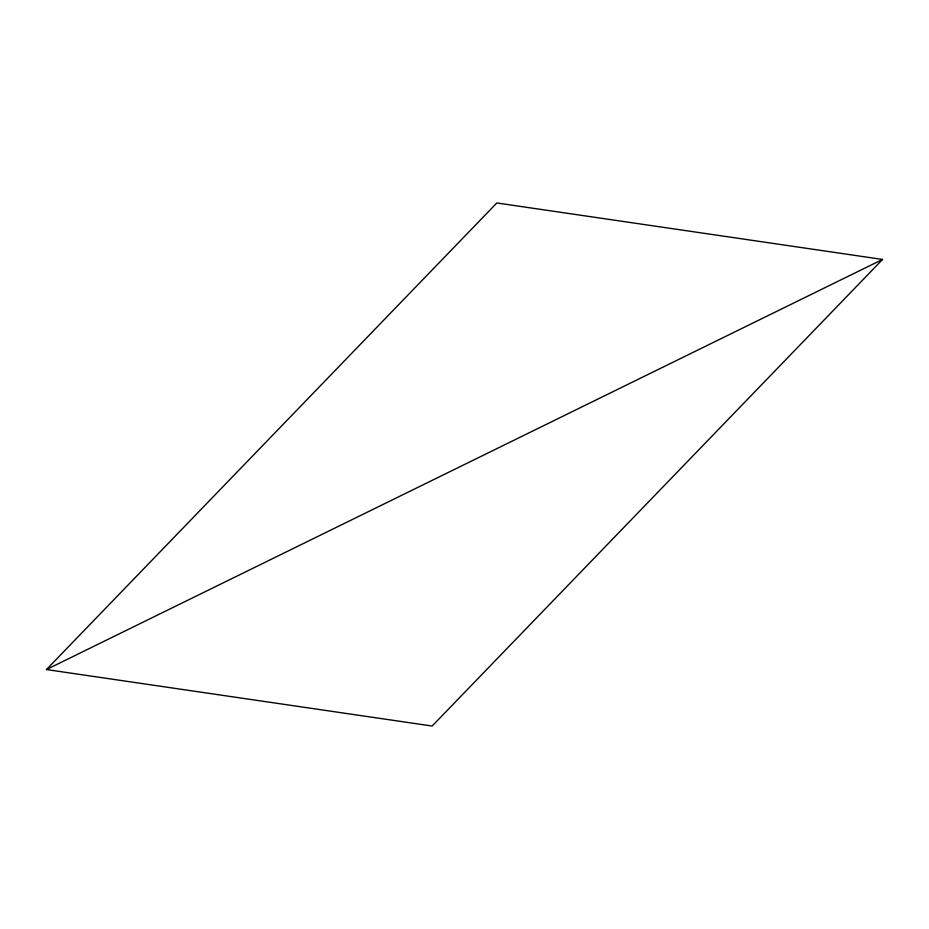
<?xml version="1.0" encoding="UTF-8"?>
<svg xmlns="http://www.w3.org/2000/svg" width="929" height="929" viewBox="0 0 929 929"><rect width="100%" height="100%" fill="white"/><g stroke="black" fill="none" stroke-linecap="round" stroke-linejoin="round"><path stroke-width="1.39" d="M46.45 669.554L496.841 202.963L882.55 259.446L432.159 726.037L46.45 669.554L882.55 259.446"/></g></svg>
